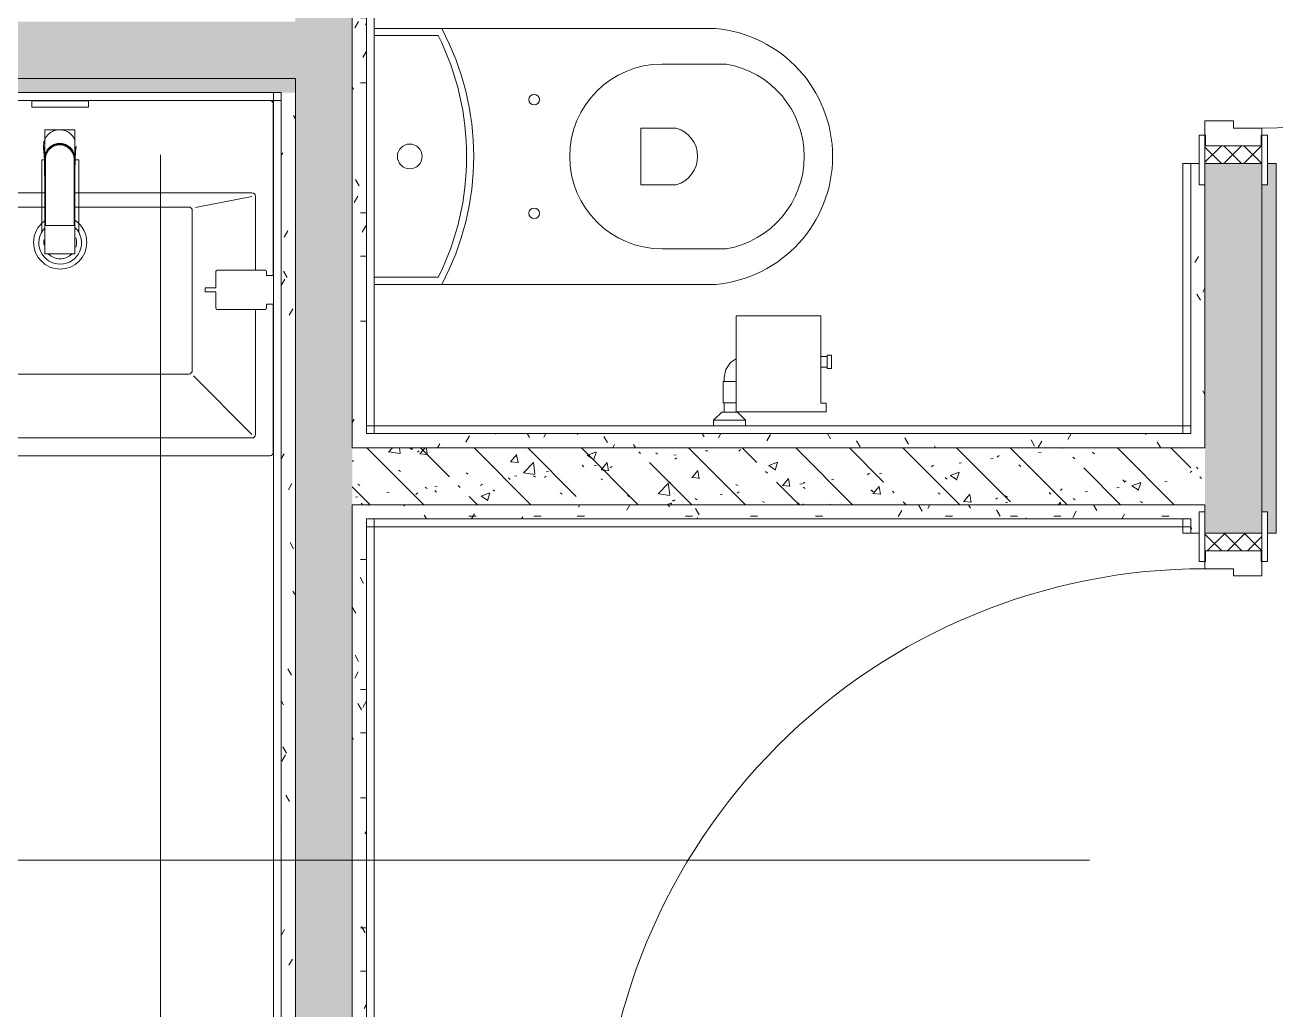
# Model space of a CAD drawing. Header units: millimetres. Extents: x 81494 to 296443, y -8553 to 29000.
# Drawn here: x 89169 to 90930, y 14789 to 16175 of the extents above; entities that cross this region are included whole.
import ezdxf

# ---------------------------------------------------------------- set-up
doc = ezdxf.new("R2010")
doc.units = ezdxf.units.MM
doc.linetypes.add('Осевая', pattern=[3175, 635, -476.25, 1587.5, -476.25])
for name, color, linetype, lineweight in [('0-1', 7, 'Continuous', 9), ('A-DETL-GENF', 7, 'Continuous', 9), ('A-DOOR', 7, 'Continuous', 9), ('A-DOOR-FRAM-2', 7, 'Continuous', 9), ('A-GENM', 7, 'Continuous', 9), ('I-WALL', 7, 'Continuous', 9), ('P-SANR-FIXT-1', 7, 'Continuous', 13), ('Оси-2', 7, 'Осевая', 9)]:
    doc.layers.add(name, color=color, linetype=linetype, lineweight=lineweight)
for name, color, linetype, lineweight, true_color in [('A-DOOR-1', 7, 'Continuous', 9, 0xc0c0c0), ('A-DOOR-FRAM-1', 7, 'Continuous', 9, 0xc0c0c0), ('A-WALL-1', 9, 'Continuous', 9, 0x808080), ('P-SANR-FIXT-2', 9, 'Continuous', 13, 0x808080)]:
    doc.layers.add(name, color=color, linetype=linetype, lineweight=lineweight, true_color=true_color)
pattern_1 = [(135, (0, 0), (-75.43415, -75.43415), [106.68, -17.78, 3.556, -17.78]), (135, (0, 75.39), (-75.43415, -75.43415), []), (50, (0, 0), (127.52922, -11.15758), [13.335, -146.685]), (355, (0, 0), (-24.66966, 133.74002), [10.668, -117.348]), (100.451, (10.63, -0.93), (102.85973, 122.58178), [11.333, -124.663]), (46.184, (0, 35.56), (189.75516, -29.43036), [20.002, -220.027]), (96.636, (15.81, 33.1), (166.1822, 173.1996), [17, -186.995]), (351.184, (0, 35.56), (166.18393, 173.19757), [16.002, -176.022]), (21, (17.78, 26.67), (106.13027, -71.58603), [13.335, -146.685]), (326, (17.78, 26.67), (43.26188, 128.93175), [10.668, -117.348]), (71.451, (26.62, 20.7), (149.39198, 57.34505), [11.333, -124.663]), (37.5, (0, 0), (2.162228, 59.188357), [3.353, -112.573, 3.353, -115.773, -117.792]), (37.5, (0, 0), (2.162228, 59.188357), [-235.052, 3.353, -114.44]), (7.5, (0, 0), (46.773857, 70.126152), [3.353, -64.567, 3.353, -109.906, -44.894]), (7.5, (0, 0), (46.773857, 70.126152), [-181.178, 3.353, -41.542]), (327.5, (-39.65, 0), (94.913671, -4.010093), [3.353, -41.097, 3.353, -135.331, -184.023]), (327.5, (-39.65, 0), (94.913671, -4.010093), [-183.134, 3.353, -180.67]), (317.5, (-57.43, 0), (103.69057, 17.79882), [3.353, -54.432, 3.353, -88.748, -130.683]), (317.5, (-57.43, 0), (103.69057, 17.79882), [-149.885, 3.353, -127.33])]
pattern_2 = [(135, (1826.41, 104.685), (-14.14214, -14.14214), []), (225, (1826.41, 104.685), (14.14214, -14.14214), [])]
pattern_3 = [(45, (-296.384, 104.685), (-14.1421, 14.1421), []), (135, (-296.384, 104.685), (-14.1421, -14.1421), [])]
pattern_4 = [(0, (0, 0), (121.92, 30.48), [10.058, -81.382, 10.058, -81.382, -487.68]), (0, (0, 0), (121.92, 30.48), [-182.88, 10.058, -172.822, 10.058, -81.382, -213.36]), (0, (0, 0), (121.92, 30.48), [-457.2, 10.058, -50.902, 10.058, -142.342]), (120, (45.72, 15.24), (-87.356454, 90.345817), [10.058, -81.382, 10.058, -81.382, -487.68]), (120, (45.72, 15.24), (-87.356454, 90.345817), [-182.88, 10.058, -172.822, 10.058, -81.382, -213.36]), (120, (45.72, 15.24), (-87.356454, 90.345817), [-457.2, 10.058, -50.902, 10.058, -142.342]), (240, (60.96, 76.2), (-34.563546, -120.825817), [10.058, -81.382, 10.058, -81.382, -487.68]), (240, (60.96, 76.2), (-34.563546, -120.825817), [-182.88, 10.058, -172.822, 10.058, -81.382, -213.36]), (240, (60.96, 76.2), (-34.563546, -120.825817), [-457.2, 10.058, -50.902, 10.058, -142.342])]

# ---------------------------------------------------------------- blocks, each defined once
blk = doc.blocks.new('110_Дверь_СКБ_1Ст_Внутренняя1 - Д-7_п__950x2100h_Туалет-32207265-План расстановки мебели и оборудования 1 этажа в осях 23_1-33')
at = {"layer": 'A-DOOR'}
h = blk.add_hatch(dxfattribs=at)
h.set_pattern_fill('FP_8', color=256, style=0, pattern_type=2)
h.set_pattern_definition(pattern_2)
h.paths.add_polyline_path([(487.5, 40), (462.5, 40), (462.5, -40), (487.5, -40)])
at = {"layer": 'A-DOOR-FRAM-2'}
h = blk.add_hatch(dxfattribs=at)
h.set_pattern_fill('FP_9', color=256, style=0, pattern_type=2)
h.set_pattern_definition(pattern_3)
h.paths.add_polyline_path([(-437.5, 40), (-462.5, 40), (-462.5, -40), (-437.5, -40)])
at = {"layer": 'A-DOOR-1'}
for p, q in [((-412.5, 890), (-412.5, 40)), ((-372.5, 890), (-412.5, 890)), ((-372.5, 40), (-372.5, 890)), ((-412.5, 40), (-372.5, 40))]:
    blk.add_line(p, q, dxfattribs=at)
blk.add_arc((-412.5, 40), 850, 360, 90, dxfattribs=at)
at = {"layer": 'A-DOOR-FRAM-1'}
for p, q in [((-422.5, 48), (-492.5, 48)), ((-492.5, 48), (-492.5, 40)), ((-492.5, 40), (-422.5, 40)), ((-437.5, 40), (-462.5, 40)), ((-462.5, 40), (-462.5, -40)), ((-412.5, 40), (-437.5, 40)), ((-437.5, 40), (-437.5, -40)), ((-437.5, -40), (-437.5, 40)), ((-422.5, 40), (-437.5, 40)), ((-437.5, 40), (-437.5, 39)), ((-437.5, 39), (-422.5, 39)), ((-422.5, 40), (-422.5, 48)), ((-422.5, 39), (-422.5, 40)), ((-412.5, 0), (-412.5, 40)), ((437.5, 40), (437.5, 0)), ((462.5, 40), (437.5, 40)), ((517.5, 48), (447.5, 48)), ((447.5, 48), (447.5, 40)), ((462.5, 40), (447.5, 40)), ((447.5, 40), (447.5, 39)), ((447.5, 40), (517.5, 40)), ((447.5, 39), (462.5, 39)), ((462.5, -40), (462.5, 40)), ((487.5, 40), (462.5, 40)), ((462.5, 40), (462.5, -40)), ((462.5, 39), (462.5, 40)), ((487.5, -40), (487.5, 40)), ((517.5, 40), (517.5, 48)), ((-402.5, 0), (-412.5, 0)), ((-402.5, -40), (-402.5, 0)), ((437.5, 0), (427.5, 0)), ((427.5, 0), (427.5, -40)), ((-422.5, -40), (-492.5, -40)), ((-492.5, -40), (-492.5, -48)), ((-492.5, -48), (-422.5, -48)), ((-462.5, -40), (-437.5, -40)), ((-422.5, -39), (-437.5, -39)), ((-437.5, -39), (-437.5, -40)), ((-437.5, -40), (-402.5, -40)), ((-437.5, -40), (-422.5, -40)), ((-422.5, -40), (-422.5, -39)), ((-422.5, -48), (-422.5, -40)), ((427.5, -40), (462.5, -40)), ((462.5, -39), (447.5, -39)), ((447.5, -39), (447.5, -40)), ((447.5, -40), (462.5, -40)), ((517.5, -40), (447.5, -40)), ((447.5, -40), (447.5, -48)), ((447.5, -48), (517.5, -48)), ((462.5, -40), (462.5, -39)), ((462.5, -40), (487.5, -40)), ((517.5, -48), (517.5, -40))]:
    blk.add_line(p, q, dxfattribs=at)
blk = doc.blocks.new('110_Дверь_СКБ_1Ст_Внутренняя1 - Д-7_л__950x2100h_Туалет-32209783-План расстановки мебели и оборудования 1 этажа в осях 23_1-33')
at = {"layer": 'A-DOOR'}
h = blk.add_hatch(dxfattribs=at)
h.set_pattern_fill('FP_8', color=256, style=0, pattern_type=2)
h.set_pattern_definition(pattern_2)
h.paths.add_polyline_path([(462.5, -40), (487.5, -40), (487.5, 40), (462.5, 40)])
at = {"layer": 'A-DOOR-FRAM-2'}
h = blk.add_hatch(dxfattribs=at)
h.set_pattern_fill('FP_9', color=256, style=0, pattern_type=2)
h.set_pattern_definition(pattern_3)
h.paths.add_polyline_path([(-462.5, -40), (-437.5, -40), (-437.5, 40), (-462.5, 40)])
at = {"layer": 'A-DOOR-1'}
for p, q in [((-412.5, 890), (-412.5, 40)), ((-372.5, 890), (-412.5, 890)), ((-372.5, 40), (-372.5, 890)), ((-412.5, 40), (-372.5, 40))]:
    blk.add_line(p, q, dxfattribs=at)
blk.add_arc((-412.5, 40), 850, 360, 90, dxfattribs=at)
at = {"layer": 'A-DOOR-FRAM-1'}
for p, q in [((-422.5, 48), (-492.5, 48)), ((-492.5, 48), (-492.5, 40)), ((-492.5, 40), (-422.5, 40)), ((-437.5, 40), (-462.5, 40)), ((-462.5, 40), (-462.5, -40)), ((-412.5, 40), (-437.5, 40)), ((-437.5, 40), (-437.5, -40)), ((-437.5, -40), (-437.5, 40)), ((-422.5, 40), (-437.5, 40)), ((-437.5, 40), (-437.5, 39)), ((-437.5, 39), (-422.5, 39)), ((-422.5, 40), (-422.5, 48)), ((-422.5, 39), (-422.5, 40)), ((-412.5, 0), (-412.5, 40)), ((437.5, 40), (437.5, 0)), ((462.5, 40), (437.5, 40)), ((517.5, 48), (447.5, 48)), ((447.5, 48), (447.5, 40)), ((462.5, 40), (447.5, 40)), ((447.5, 40), (447.5, 39)), ((447.5, 40), (517.5, 40)), ((447.5, 39), (462.5, 39)), ((462.5, -40), (462.5, 40)), ((487.5, 40), (462.5, 40)), ((462.5, 40), (462.5, -40)), ((462.5, 39), (462.5, 40)), ((487.5, -40), (487.5, 40)), ((517.5, 40), (517.5, 48)), ((-402.5, 0), (-412.5, 0)), ((-402.5, -40), (-402.5, 0)), ((437.5, 0), (427.5, 0)), ((427.5, 0), (427.5, -40)), ((-422.5, -40), (-492.5, -40)), ((-492.5, -40), (-492.5, -48)), ((-492.5, -48), (-422.5, -48)), ((-462.5, -40), (-437.5, -40)), ((-422.5, -39), (-437.5, -39)), ((-437.5, -39), (-437.5, -40)), ((-437.5, -40), (-402.5, -40)), ((-437.5, -40), (-422.5, -40)), ((-422.5, -40), (-422.5, -39)), ((-422.5, -48), (-422.5, -40)), ((427.5, -40), (462.5, -40)), ((462.5, -39), (447.5, -39)), ((447.5, -39), (447.5, -40)), ((447.5, -40), (462.5, -40)), ((517.5, -40), (447.5, -40)), ((447.5, -40), (447.5, -48)), ((447.5, -48), (517.5, -48)), ((462.5, -40), (462.5, -39)), ((462.5, -40), (487.5, -40)), ((517.5, -48), (517.5, -40))]:
    blk.add_line(p, q, dxfattribs=at)
blk = doc.blocks.new('WC Seat_2 with Cistern-Wall Based - 640 x 360mm-30721024-План расстановки мебели и оборудования 1 этажа в осях 23_1-33')
at = {"layer": 'P-SANR-FIXT-2'}
for p, q in [((-5, 410.5), (-5, 500.5)), ((255, 500.5), (255, 410.5)), ((-55, 485.5), (-55, 100.5)), ((305, 100.5), (305, 485.5)), ((85, 430.5), (85, 380.5)), ((165, 380.5), (165, 430.5)), ((85, 380.5), (165, 380.5)), ((-55, 100.5), (-55, 5.5)), ((-45, 5.5), (-45, 95.6)), ((295, 95.6), (295, 5.5)), ((305, 5.5), (305, 100.5))]:
    blk.add_line(p, q, dxfattribs=at)
for centre, radius, start, end in [((125, 469.8), 180.7, 4.9791, 175.0209), ((125, 478.7), 131.8, 9.5273, 170.4727), ((125, 418.8), 41.7, 16.2602, 163.7398), ((125, 410.5), 130, 180, 360), ((45, 230.5), 7.5, 0, 180), ((45, 230.5), 7.5, 180, 360), ((205, 230.5), 7.5, 0, 180), ((205, 230.5), 7.5, 180, 360), ((125, -237), 382.5, 61.9275, 118.0725), ((125, -247), 382.5, 63.6122, 116.3878), ((125, 55.5), 17.5, 0, 180), ((125, 55.5), 17.5, 180, 360)]:
    blk.add_arc(centre, radius, start, end, dxfattribs=at)
blk = doc.blocks.new('сифон - Для раковины-30615598-План расстановки мебели и оборудования 1 этажа в осях 23_1-33')
at = {"layer": 'P-SANR-FIXT-2'}
for p, q in [((200, 40), (191.1, 40)), ((191.1, -40), (191.1, 40)), ((200, 40), (200, -40)), ((116.7, 26), (15, 26)), ((116.7, 26), (116.7, 22.5)), ((15, -26), (116.7, -26)), ((116.7, -20.6), (116.7, -26)), ((191.1, -40), (200, -40))]:
    blk.add_line(p, q, dxfattribs=at)
for start, end in [(46.114, 180), (180, 315)]:
    blk.add_arc((0, 0), 30, start, end, dxfattribs=at)
blk = doc.blocks.new('раковина - 400 x 500mm-V109-План расстановки мебели и оборудования 1 этажа в осях 23_1-33')
at = {"layer": 'P-SANR-FIXT-2'}
for p, q in [((-249.5, -5), (-249.5, -495)), ((352.5, -245.5), (352.5, -5)), ((-224.5, -135), (-224.5, -470)), ((31, -130), (-219.5, -130)), ((-219.5, -135), (-139.5, -151)), ((322.5, -130), (73, -130)), ((322.5, -135), (242.8, -150.5)), ((327.5, -239), (327.5, -135)), ((-134.5, -155), (-134.5, -380)), ((-126, -150), (-129.5, -150)), ((31, -150), (-126, -150)), ((233.5, -150), (73, -150)), ((238.5, -155), (238.5, -380)), ((327.5, -470), (327.5, -294)), ((352.5, -495), (352.5, -286.5)), ((-129.5, -385), (233.5, -385)), ((-219.5, -470), (-137.6, -388.1)), ((322.5, -470), (240.2, -387.7)), ((-219.5, -475), (322.5, -475)), ((-244.5, -500), (347.5, -500))]:
    blk.add_line(p, q, dxfattribs=at)
for centre, radius, start, end in [((-244.5, -5), 5, 90, 180), ((347.5, -5), 5, 0, 90), ((-219.5, -135), 5, 90, 180), ((322.5, -135), 5, 0, 90), ((-129.5, -155), 5, 90, 180), ((233.5, -155), 5, 0, 90), ((52.6, -199.9), 37.5, 127.0599, 180), ((52.6, -199.9), 37.5, 360, 54.9171), ((52.6, -199.9), 23, 360, 16.8017), ((52.6, -199.9), 37.5, 180, 360), ((52.6, -199.9), 23, 170.0836, 180), ((52.6, -199.9), 23, 180, 189.9158), ((52.6, -199.9), 23, 343.1959, 360), ((52.6, -199.9), 23, 225, 315), ((-129.5, -380), 5, 180, 270), ((233.5, -380), 5, 270, 360), ((-219.5, -470), 5, 180, 270), ((322.5, -470), 5, 270, 0), ((-244.5, -495), 5, 180, 270), ((347.5, -495), 5, 270, 0)]:
    blk.add_arc(centre, radius, start, end, dxfattribs=at)
blk = doc.blocks.new('смеситель для раковины - Default-V110-План расстановки мебели и оборудования 1 этажа в осях 23_1-33')
at = {"layer": '0-1'}
for p, q in [((21, 151.6), (-21, 151.6)), ((20.3, 111.8), (-20.3, 111.8)), ((-20.3, 19.4), (-20.3, 15.8)), ((20.3, 15.8), (20.3, 19.4)), ((-22.8, 2.9), (-21.7, 15.4)), ((-20.7, 17.2), (-20.7, 16.7)), ((20.8, 16.7), (20.8, 17.2))]:
    blk.add_line(p, q, dxfattribs=at)
at = {"layer": '0-1', "flags": 128}
for points in [[(-21, 151.3), (-21, 147.9), (-21, 145.7), (-21, 145.2), (-21, 144.9), (-21, 144.8), (-21, 144.7), (-21, 144.7)], [(21, 89.1), (21, 88.6), (21, 88.3), (21, 88.3)], [(21.7, 15.4), (22.3, 8.3), (22.8, 2.9)]]:
    blk.add_lwpolyline(points, dxfattribs=at)
at = {"layer": 'P-SANR-FIXT-2'}
for p, q in [((21, 151.6), (-21, 151.6)), ((-21, 151.6), (-21, -23)), ((21, -23), (21, 151.6)), ((-20.3, 111.8), (-20.3, 111.8)), ((-20.3, 111.8), (-20.3, 109.7)), ((20.3, 109.7), (20.3, 111.8)), ((20.3, 111.8), (20.3, 111.8)), ((-21, -23), (21, -23))]:
    blk.add_line(p, q, dxfattribs=at)
at = {"layer": 'P-SANR-FIXT-2', "flags": 128}
for points in [[(-21, 144), (-21, 91), (-21, 37.9)], [(21, 37.9), (21, 91), (21, 144)], [(-20.3, 19.4), (-20.3, 60.2), (-20.3, 109.7)], [(20.3, 109.7), (20.3, 60.2), (20.3, 19.4)], [(21, 17.1), (21, 22.3), (21, 27.5), (21, 32.7), (21, 37.9)], [(-20.3, 15.8), (-20.3, 17.1), (-20.3, 18.4)], [(20.3, 18.4), (20.3, 17.1), (20.3, 15.8)], [(21, 15.1), (21, 15.6), (21, 16.1), (21, 16.6), (21, 17.1)], [(22.9, -1.8), (22.4, 2.9), (22, 7.6), (21.5, 12.3), (21.1, 17.1)], [(21.1, 17.1), (21.5, 12.3), (22, 7.6), (22.4, 2.9), (22.9, -1.8)]]:
    blk.add_lwpolyline(points, dxfattribs=at)
at = {"layer": 'P-SANR-FIXT-2'}
for centre, major_axis, ratio, start_param, end_param in [((-9809.3, 72.1), (-9788.3, 0.5), 0.986286, 3.135948, 3.138103), ((0, 17.2), (20.8, 0), 0.98634, 3.060685, 3.141593), ((0, 17.2), (20.8, 0), 0.98634, 0, 0.080911), ((0, 17.2), (20.8, 0), 0.98634, 3.141593, 3.395551), ((0, 17.2), (20.8, 0), 0.98634, 3.754382, 3.769911), ((0, 17.2), (20.8, 0), 0.98634, 5.654867, 5.717635), ((0, 17.2), (-20.8, 0), 0.98634, 2.887544, 3.141593), ((0, 17.2), (20.8, 0), 0.98634, 4.154533, 5.270098)]:
    blk.add_ellipse(centre, major_axis=major_axis, ratio=ratio, start_param=start_param, end_param=end_param, dxfattribs=at)
for points, knots in [([(-21, 151.6), (-21, 151.7), (-21, 151.5), (-21, 150.5), (-21, 148.7), (-21, 146.9), (-21, 145.2), (-21, 144.4), (-21, 144)], [0.4444444, 0.4444444, 0.4444444, 0.4444444, 0.5555556, 0.6666667, 0.7777778, 0.8888889, 0.9444444, 1, 1, 1, 1]), ([(21, 144), (21, 144.4), (21, 145.2), (21, 146.9), (21, 148.7), (21, 150.5), (21, 151.5), (21, 151.7), (21, 151.6)], [0, 0, 0, 0, 0.0555556, 0.1111111, 0.2222222, 0.3333333, 0.4444444, 0.5555556, 0.5555556, 0.5555556, 0.5555556]), ([(-21.8, 13.9), (-21.8, 14.6), (-21.7, 16.1), (-21.6, 18.9), (-21.5, 22.1), (-21.5, 25.2), (-21.4, 27.9), (-21.4, 30), (-21.4, 31.8), (-21.3, 33.4), (-21.3, 34.5), (-21.3, 35.6), (-21.3, 37), (-21.3, 38.7), (-21.2, 41), (-21.2, 44.2), (-21.2, 48.8), (-21.1, 54.3), (-21.1, 59.3), (-21.1, 63.2), (-21.1, 66.1), (-21.1, 68.8), (-21.1, 72.5), (-21, 78.9), (-21, 84.5), (-21, 88.1)], [0, 0, 0, 0, 0.083333, 0.166667, 0.25, 0.333333, 0.375, 0.416667, 0.458333, 0.479167, 0.5, 0.520833, 0.541667, 0.583333, 0.625, 0.666667, 0.708333, 0.75, 0.791667, 0.8125, 0.833333, 0.854167, 0.875, 0.916667, 1, 1, 1, 1]), ([(21, 88.1), (21, 84.5), (21, 78.9), (21.1, 72.5), (21.1, 68.8), (21.1, 66.1), (21.1, 63.2), (21.1, 59.3), (21.2, 54.3), (21.2, 48.8), (21.2, 44.2), (21.3, 41), (21.3, 38.7), (21.3, 37), (21.3, 35.6), (21.3, 34.5), (21.3, 33.4), (21.4, 31.8), (21.4, 30), (21.4, 27.9), (21.5, 25.2), (21.5, 22.1), (21.6, 18.9), (21.7, 16.1), (21.8, 14.6), (21.8, 13.9)], [0, 0, 0, 0, 0.083333, 0.125, 0.145833, 0.166667, 0.1875, 0.208333, 0.25, 0.291667, 0.333333, 0.375, 0.416667, 0.458333, 0.479167, 0.5, 0.520833, 0.541667, 0.583333, 0.625, 0.666667, 0.75, 0.833333, 0.916667, 1, 1, 1, 1]), ([(20.3, 19.4), (20.3, 18.2), (20.2, 15.9), (19.3, 12.3), (18, 9.6), (16.8, 7.5), (15.7, 6), (14.5, 4.7), (12.8, 3), (10.4, 1.2), (7.1, -0.4), (2.4, -1.7), (-2.5, -1.7), (-7.1, -0.4), (-10.9, 1.5), (-13.6, 3.7), (-15.4, 5.7), (-16.5, 7.1), (-17.7, 9), (-18.9, 11.5), (-20, 15), (-20.3, 17.7), (-20.3, 19.4)], [0, 0, 0, 0, 0.055556, 0.111111, 0.166667, 0.194444, 0.222222, 0.25, 0.277778, 0.333333, 0.388889, 0.444444, 0.555556, 0.611111, 0.666667, 0.75, 0.770833, 0.791667, 0.833333, 0.875, 0.916667, 1, 1, 1, 1]), ([(21.1, 19.2), (21.3, 18.6), (21.7, 16.8), (21.8, 15.1), (21.8, 13.9)], [0.8206896, 0.8206896, 0.8206896, 0.8206896, 0.8888889, 1, 1, 1, 1]), ([(-21.1, 17.1), (-21.2, 16.5), (-21.3, 15.4), (-21.5, 13.7), (-21.6, 11.8), (-21.9, 9.3), (-22.1, 7.6), (-22.4, 5.3), (-22.6, 3), (-22.8, 1.4), (-22.9, 0.3)], [0, 0, 0, 0, 0.1, 0.2, 0.3, 0.4, 0.6, 0.7, 0.8, 1, 1, 1, 1]), ([(-22.6, 3.6), (-22.6, 3.8), (-22.5, 4.4), (-22.4, 5.5), (-22.3, 6.9), (-22.2, 8.4), (-22, 10.9), (-21.9, 12.9), (-21.8, 13.9)], [0.3178487, 0.3178487, 0.3178487, 0.3178487, 0.375, 0.5, 0.625, 0.75, 0.875, 1, 1, 1, 1]), ([(21, 15.1), (20.9, 14), (20.5, 11.7), (19.3, 8.5), (17.6, 5.5), (14.8, 1.9), (11.1, -0.9), (6.8, -2.8), (3.4, -3.6), (0, -3.8), (-4.5, -3.5), (-10.1, -1.7), (-14.7, 1.9), (-17.6, 5.5), (-19.3, 8.4), (-20.5, 11.7), (-20.9, 13.9), (-21, 15)], [0, 0, 0, 0, 0.055556, 0.111111, 0.166667, 0.222222, 0.333333, 0.388889, 0.444444, 0.5, 0.555556, 0.666667, 0.777778, 0.833333, 0.888889, 0.944444, 1, 1, 1, 1]), ([(20.3, 15.8), (20.3, 13.7), (19.8, 10.7), (17.9, 6.9), (16.3, 4.7), (14.8, 3.1), (13, 1.5), (11.1, 0.2), (9, -0.8), (7.3, -1.5), (5.5, -2), (3.6, -2.4), (1.4, -2.7), (-0.9, -2.7), (-3.3, -2.5), (-5.5, -2), (-7.7, -1.3), (-9.8, -0.4), (-11.7, 0.6), (-13.5, 1.9), (-15.1, 3.4), (-16.9, 5.4), (-19.5, 9.5), (-20.3, 13.2), (-20.3, 15.8)], [0, 0, 0, 0, 0.111111, 0.166667, 0.222222, 0.25, 0.277778, 0.333333, 0.361111, 0.388889, 0.416667, 0.444444, 0.479167, 0.513889, 0.548611, 0.583333, 0.618056, 0.652778, 0.6875, 0.722222, 0.756944, 0.791667, 0.861111, 1, 1, 1, 1]), ([(21.1, 17.1), (21.1, 16.7), (21.2, 16), (21.3, 15), (21.4, 13.9), (21.6, 12.5), (21.8, 10.8), (22, 8.7), (22.2, 6.9), (22.4, 5.5), (22.5, 4.5), (22.6, 3.4), (22.7, 2.4), (22.8, 1.5), (22.9, 0.8), (22.9, 0.4), (22.9, 0.3)], [0, 0, 0, 0, 0.0625, 0.125, 0.1875, 0.25, 0.375, 0.5, 0.625, 0.6875, 0.75, 0.8125, 0.875, 0.9375, 0.96875, 1, 1, 1, 1]), ([(21.8, 13.9), (21.8, 13.3), (21.9, 11.9), (22, 10), (22.2, 8.4), (22.2, 7.3), (22.3, 6.4), (22.4, 5.2), (22.6, 3.7), (22.8, 2), (22.9, 0.8), (22.9, 0.3)], [0, 0, 0, 0, 0.083333, 0.166667, 0.25, 0.333333, 0.416667, 0.5, 0.666667, 0.833333, 1, 1, 1, 1]), ([(22.1, 7), (22.2, 6.5), (22.8, 4.3), (23, 2), (22.9, 0.3)], [0.8, 0.8, 0.8, 0.8, 0.85, 1, 1, 1, 1]), ([(22.9, -1.8), (22.6, -4.5), (21.7, -8.2), (19.1, -12.8), (16.7, -15.9), (13.7, -18.5), (10.4, -20.6), (6.8, -22.1), (3.4, -22.8), (0.5, -23), (-2.9, -22.9), (-6.8, -22.1), (-10.7, -20.5), (-13.4, -18.7), (-15.3, -17.2), (-17, -15.4), (-19, -12.9), (-20.6, -10.1), (-21.5, -8), (-21.7, -7.4)], [0, 0, 0, 0, 0.1111111, 0.1666667, 0.2222222, 0.2777778, 0.3333333, 0.3888889, 0.4444444, 0.4791667, 0.5138889, 0.5833333, 0.6527778, 0.6875, 0.7222222, 0.7569444, 0.7916667, 0.8611111, 0.8888889, 0.8888889, 0.8888889, 0.8888889])]:
    blk.add_open_spline(points, degree=3, knots=knots, dxfattribs=at)
for points in [[(21, 37.9), (21, 36.1), (21, 32.7), (21.1, 27.5), (21.1, 22.3), (21.1, 18.8), (21.1, 17.1)], [(-21.8, 13.9), (-21.8, 15.7), (-21.5, 17.5), (-21.1, 19.2)], [(-22.9, 0.3), (-23, 2.1), (-22.8, 3.8), (-22.4, 5.5)], [(-21.1, 17.1), (-21.1, 16.7), (-21.1, 16), (-21, 15.3), (-21, 15)], [(21.1, 17.1), (21.1, 16.7), (21.1, 16.1), (21, 15.4), (21, 15.1)], [(22.9, 0.3), (22.8, 1.7), (22.5, 4.5), (22, 8.7), (21.5, 12.9), (21.2, 15.7), (21.1, 17.1)], [(22.9, 0.3), (22.9, -0.1), (22.9, -0.4), (22.9, -0.8)]]:
    blk.add_open_spline(points, degree=3, dxfattribs=at)
blk = doc.blocks.new('TOY_Диспансер мыло - Дозатор Elegance new 11654 019001 хром-30721027-План расстановки мебели и оборудования 1 этажа в осях 23_1-33')
at = {"layer": 'A-GENM'}
for p, q in [((127.9, 101.6), (122.2, 101.6)), ((122.2, 101.6), (122.2, 86.7)), ((127.9, 86.7), (127.9, 101.6)), ((97.5, 84.7), (97.5, 17)), ((122.2, 86.7), (99.5, 86.7)), ((150.5, 86.7), (127.9, 86.7)), ((152.5, 17), (152.5, 84.7)), ((99.5, 15), (105, 15)), ((105, 15), (105, 5.5)), ((145, 5.5), (145, 15)), ((145, 15), (150.5, 15))]:
    blk.add_line(p, q, dxfattribs=at)
for centre, start, end in [((99.5, 84.7), 90, 180), ((150.5, 84.7), 360, 90), ((99.5, 17), 180, 270), ((150.5, 17), 270, 360)]:
    blk.add_arc(centre, 2, start, end, dxfattribs=at)
blk = doc.blocks.new('Sanitary_Toilet-Accessories_Gessi_Wall-mounted-paper-roll-holder-65449 - Chrome-30916167-План расстановки мебели и оборудования 1 этажа в осях 23_1-33')
at = {"layer": 'A-DETL-GENF'}
for p, q in [((90170.5, 15765.9), (90170.5, 15705.6)), ((90289.5, 15765.9), (90170.5, 15765.9)), ((90289.5, 15708.6), (90289.5, 15765.9)), ((90170.5, 15705.6), (90162.1, 15700)), ((90170.5, 15630.1), (90170.5, 15705.6)), ((90289.5, 15693.6), (90289.5, 15708.6)), ((90298.5, 15708.6), (90289.5, 15708.6)), ((90298.5, 15710.6), (90298.5, 15708.6)), ((90304.5, 15710.6), (90298.5, 15710.6)), ((90298.5, 15708.6), (90298.5, 15693.6)), ((90304.5, 15691.6), (90304.5, 15710.6)), ((90155.7, 15690.4), (90153.5, 15679.1)), ((90162.1, 15700), (90155.7, 15690.4)), ((90289.5, 15693.6), (90298.5, 15693.6)), ((90289.5, 15642.9), (90289.5, 15693.6)), ((90298.5, 15693.6), (90298.5, 15691.6)), ((90298.5, 15691.6), (90304.5, 15691.6)), ((90152, 15673.6), (90152, 15643.6)), ((90153.5, 15673.6), (90152, 15673.6)), ((90153.5, 15679.1), (90153.5, 15673.6)), ((90153.5, 15673.6), (90170.5, 15673.6)), ((90152, 15643.6), (90153.5, 15643.6)), ((90153.5, 15643.6), (90170.5, 15643.6)), ((90153.5, 15643.6), (90153.5, 15630.1)), ((90297, 15642.9), (90289.5, 15642.9)), ((90297, 15630.9), (90297, 15642.9)), ((90138.6, 15619.1), (90138.5, 15611.1)), ((90150, 15630.1), (90138.6, 15619.1)), ((90138.6, 15619.1), (90183.4, 15619.1)), ((90153.5, 15630.1), (90150, 15630.1)), ((90170.5, 15630.1), (90152, 15630.1)), ((90168.5, 15630.1), (90170.5, 15630.9)), ((90172, 15630.1), (90168.5, 15630.1)), ((90170.5, 15630.9), (90297, 15630.9)), ((90183.4, 15619.1), (90172, 15630.1)), ((90183.5, 15611.1), (90183.4, 15619.1))]:
    blk.add_line(p, q, dxfattribs=at)

msp = doc.modelspace()

# ---------------------------------------------------------------- hatches: boundary and pattern name
at = {"layer": 'I-WALL'}
h = msp.add_hatch(dxfattribs=at)
h.set_pattern_fill('FP_17', color=256, style=0, pattern_type=2)
h.set_pattern_definition(pattern_1)
h.paths.add_polyline_path([(89550, 13620), (89630, 13620), (89630, 17050), (89550, 17050), (89550, 13706.8)])
h = msp.add_hatch(dxfattribs=at)
h.set_pattern_fill('FP_67', color=256, style=0, pattern_type=2)
h.set_pattern_definition(pattern_4)
h.paths.add_polyline_path([(89630, 15600.1), (89650, 15600.1), (89650, 17050), (89630, 17050), (89630, 15823.5)])
h = msp.add_hatch(dxfattribs=at)
h.set_pattern_fill('FP_17', color=256, style=0, pattern_type=2)
h.set_pattern_definition(pattern_1)
h.paths.add_polyline_path([(90830, 13620), (90910, 13620), (90910, 14510.1), (90830, 14510.1), (90830, 13706.8)])
h.paths.add_polyline_path([(90830, 15460.1), (90910, 15460.1), (90910, 15980.1), (90830, 15980.1), (90830, 15479.1)])
h.paths.add_polyline_path([(90910, 16930.1), (90910, 17050), (90830, 17050), (90830, 16930.1)])
h = msp.add_hatch(dxfattribs=at)
h.set_pattern_fill('FP_67', color=256, style=0, pattern_type=2)
h.set_pattern_definition(pattern_4)
h.paths.add_polyline_path([(90910, 13640), (90930, 13640), (90930, 14510.1), (90918, 14510.1), (90918, 14480.1), (90910, 14480.1), (90910, 13706.8)])
h.paths.add_polyline_path([(90918, 15460.1), (90930, 15460.1), (90930, 15980.1), (90918, 15980.1), (90918, 15950.1), (90910, 15950.1), (90910, 15490.1), (90918, 15490.1)])
h.paths.add_polyline_path([(90930, 16930.1), (90930, 17050), (90910, 17050), (90910, 16960.1), (90918, 16960.1), (90918, 16930.1)])
h = msp.add_hatch(dxfattribs=at)
h.set_pattern_fill('FP_67', color=256, style=0, pattern_type=2)
h.set_pattern_definition(pattern_4)
h.paths.add_polyline_path([(90810, 15580.1), (90830, 15580.1), (90830, 15950.1), (90822, 15950.1), (90822, 15980.1), (90810, 15980.1), (90810, 15600.1)])
h.paths.add_polyline_path([(90822, 16930.1), (90822, 16960.1), (90830, 16960.1), (90830, 17030), (90810, 17030), (90810, 16930.1)])
h = msp.add_hatch(dxfattribs=at)
h.set_pattern_fill('FP_17', color=256, style=0, pattern_type=2)
h.set_pattern_definition(pattern_1)
h.paths.add_polyline_path([(89550, 16100), (89550, 16180), (86470, 16180), (86470, 16100), (89321.1, 16100)])
h = msp.add_hatch(dxfattribs=at)
h.set_pattern_fill('FP_67', color=256, style=0, pattern_type=2)
h.set_pattern_definition(pattern_4)
h.paths.add_polyline_path([(89550, 16080), (89550, 16100), (86490, 16100), (86490, 16080), (89530, 16080)])
h = msp.add_hatch(dxfattribs=at)
h.set_pattern_fill('FP_67', color=256, style=0, pattern_type=2)
h.set_pattern_definition(pattern_4)
h.paths.add_polyline_path([(89550, 13640), (89550, 16080), (89530, 16080), (89530, 13640)])
h = msp.add_hatch(dxfattribs=at)
h.set_pattern_fill('FP_67', color=256, style=0, pattern_type=2)
h.set_pattern_definition(pattern_4)
h.paths.add_polyline_path([(90810, 15580.1), (90810, 15600.1), (89630, 15600.1), (89630, 15580.1), (90693.7, 15580.1)])
h = msp.add_hatch(dxfattribs=at)
h.set_pattern_fill('FP_17', color=256, style=0, pattern_type=2)
h.set_pattern_definition(pattern_1)
h.paths.add_polyline_path([(90830, 15500.1), (90830, 15580.1), (89630, 15580.1), (89630, 15500.1), (90693.7, 15500.1)])
h = msp.add_hatch(dxfattribs=at)
h.set_pattern_fill('FP_67', color=256, style=0, pattern_type=2)
h.set_pattern_definition(pattern_4)
h.paths.add_polyline_path([(89630, 13640), (89650, 13640), (89650, 15500.1), (89630, 15500.1), (89630, 13706.8)])
h = msp.add_hatch(dxfattribs=at)
h.set_pattern_fill('FP_67', color=256, style=0, pattern_type=2)
h.set_pattern_definition(pattern_4)
h.paths.add_polyline_path([(90693.7, 15480.1), (90822, 15480.1), (90822, 15490.1), (90830, 15490.1), (90830, 15500.1), (89650, 15500.1), (89650, 15480.1), (90007.4, 15480.1)])
h = msp.add_hatch(dxfattribs=at)
h.set_pattern_fill('FP_67', color=256, style=0, pattern_type=2)
h.set_pattern_definition(pattern_4)
h.paths.add_polyline_path([(90810, 14480), (90822, 14480.1), (90822, 14510.1), (90810, 14510.1), (90810, 14500)])
h.paths.add_polyline_path([(90810, 15460.1), (90822, 15460.1), (90822, 15480.1), (90810, 15480.1)])

# ---------------------------------------------------------------- linework, layer by layer
at = {"layer": 'A-WALL-1'}
for p, q in [((89630, 15580.1), (89630, 17050)), ((89650, 15611.1), (89650, 17030)), ((89550, 16100), (84970, 16100)), ((89550, 16100), (89550, 13620)), ((86501, 16080), (89519, 16080)), ((89530, 16069), (89530, 13640)), ((90822, 15980.1), (90810, 15980.1)), ((90810, 15980.1), (90810, 15611.1)), ((90930, 15980.1), (90918, 15980.1)), ((90930, 15460.1), (90930, 15980.1)), ((90830, 15950.1), (90830, 15580.1)), ((90910, 15490.1), (90910, 15950.1)), ((90799, 15600.1), (89661, 15600.1)), ((90830, 15580.1), (89630, 15580.1)), ((89630, 15500.1), (90830, 15500.1)), ((89630, 13620), (89630, 15500.1)), ((90830, 15500.1), (90830, 15490.1)), ((89661, 15480.1), (90799, 15480.1)), ((89650, 13651), (89650, 15469.1)), ((90810, 15469.1), (90810, 15460.1)), ((90810, 15460.1), (90822, 15460.1)), ((90918, 15460.1), (90930, 15460.1))]:
    msp.add_line(p, q, dxfattribs=at)
at = {"layer": 'I-WALL'}
for p, q in [((89661, 17018), (89661, 15600.1)), ((89519, 13640), (89519, 16080)), ((89530, 16080), (89519, 16080)), ((89530, 16069), (89530, 16080)), ((89530, 16069), (86490, 16069)), ((90799, 15600.1), (90799, 15980.1)), ((90810, 15980.1), (90799, 15980.1)), ((89650, 15611.1), (90810, 15611.1)), ((89650, 15611.1), (89650, 15600.1)), ((89650, 15600.1), (89661, 15600.1)), ((90799, 15600.1), (90810, 15600.1)), ((90810, 15600.1), (90810, 15611.1)), ((89650, 15480.1), (89650, 15469.1)), ((89661, 15480.1), (89650, 15480.1)), ((89661, 15480.1), (89661, 13640)), ((90799, 15460.1), (90799, 15480.1)), ((90810, 15480.1), (90799, 15480.1)), ((90810, 15469.1), (90810, 15480.1)), ((90810, 15469.1), (89650, 15469.1)), ((90799, 15460.1), (90810, 15460.1))]:
    msp.add_line(p, q, dxfattribs=at)
at = {"layer": 'Оси-2'}
for p, q in [((89360, 593.7), (89360, 19415.1)), ((84793.9, 15000), (121855, 15000))]:
    msp.add_line(p, q, dxfattribs=at)

# ---------------------------------------------------------------- block references
at = {"layer": 'A-DOOR-1'}
for name, p, rotation in [('110_Дверь_СКБ_1Ст_Внутренняя1 - Д-7_п__950x2100h_Туалет-32207265-План расстановки мебели и оборудования 1 этажа в осях 23_1-33', (90870, 16467.6), 270), ('110_Дверь_СКБ_1Ст_Внутренняя1 - Д-7_л__950x2100h_Туалет-32209783-План расстановки мебели и оборудования 1 этажа в осях 23_1-33', (90870, 14972.6), 90)]:
    msp.add_blockref(name, p, dxfattribs=dict(at, rotation=rotation))
at = {"layer": 'P-SANR-FIXT-1', "rotation": 90}
msp.add_blockref('TOY_Диспансер мыло - Дозатор Elegance new 11654 019001 хром-30721027-План расстановки мебели и оборудования 1 этажа в осях 23_1-33', (89524.5, 15677.5), dxfattribs=at)
at = {"layer": 'P-SANR-FIXT-1'}
msp.add_blockref('Sanitary_Toilet-Accessories_Gessi_Wall-mounted-paper-roll-holder-65449 - Chrome-30916167-План расстановки мебели и оборудования 1 этажа в осях 23_1-33', (0, 0), dxfattribs=at)
at = {"layer": 'P-SANR-FIXT-2'}
for name, p, rotation in [('WC Seat_2 with Cistern-Wall Based - 640 x 360mm-30721024-План расстановки мебели и оборудования 1 этажа в осях 23_1-33', (89655.5, 16115.1), 270), ('сифон - Для раковины-30615598-План расстановки мебели и оборудования 1 этажа в осях 23_1-33', (89219, 15868.5), 89.9999999999998), ('смеситель для раковины - Default-V110-План расстановки мебели и оборудования 1 этажа в осях 23_1-33', (89218.4, 16004.8), 180)]:
    msp.add_blockref(name, p, dxfattribs=dict(at, rotation=rotation))
msp.add_blockref('раковина - 400 x 500mm-V109-План расстановки мебели и оборудования 1 этажа в осях 23_1-33', (89166.4, 16069), dxfattribs=at)

doc.saveas('drawing.dxf')
